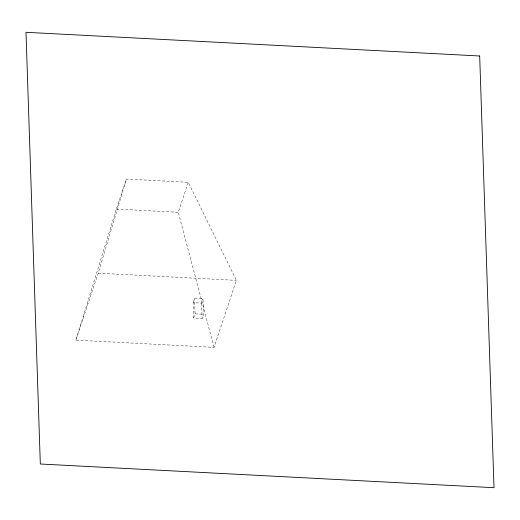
<?xml version="1.0" encoding="UTF-8"?>
<svg xmlns="http://www.w3.org/2000/svg" width="520" height="520" viewBox="0 0 520 520"><rect width="100%" height="100%" fill="white"/><g stroke="black" fill="none" stroke-linecap="round" stroke-linejoin="round"><path stroke-width="0.39" stroke-dasharray="2.6 1.95" d="M75.868 340.138L98.215 273.156L126.392 179.062L188.272 182.299L236.392 280.371L214.045 347.353L75.868 340.138L116.383 209.06L126.392 179.062M214.045 347.353L178.263 212.29L188.272 182.299M193.161 302.679L194.565 298.486L203.002 298.928L203.508 314.262L202.111 318.454L193.674 318.012L193.161 302.679L201.597 303.121L203.002 298.928M193.674 318.012L195.072 313.82L194.565 298.486M116.383 209.06L178.263 212.29M98.215 273.156L236.392 280.371M195.072 313.82L203.508 314.262M201.597 303.121L202.111 318.454"/><path stroke-width="0.78" d="M479.681 55.991L26 32.298L40.32 464.009L494 487.701L479.681 55.991"/></g></svg>
